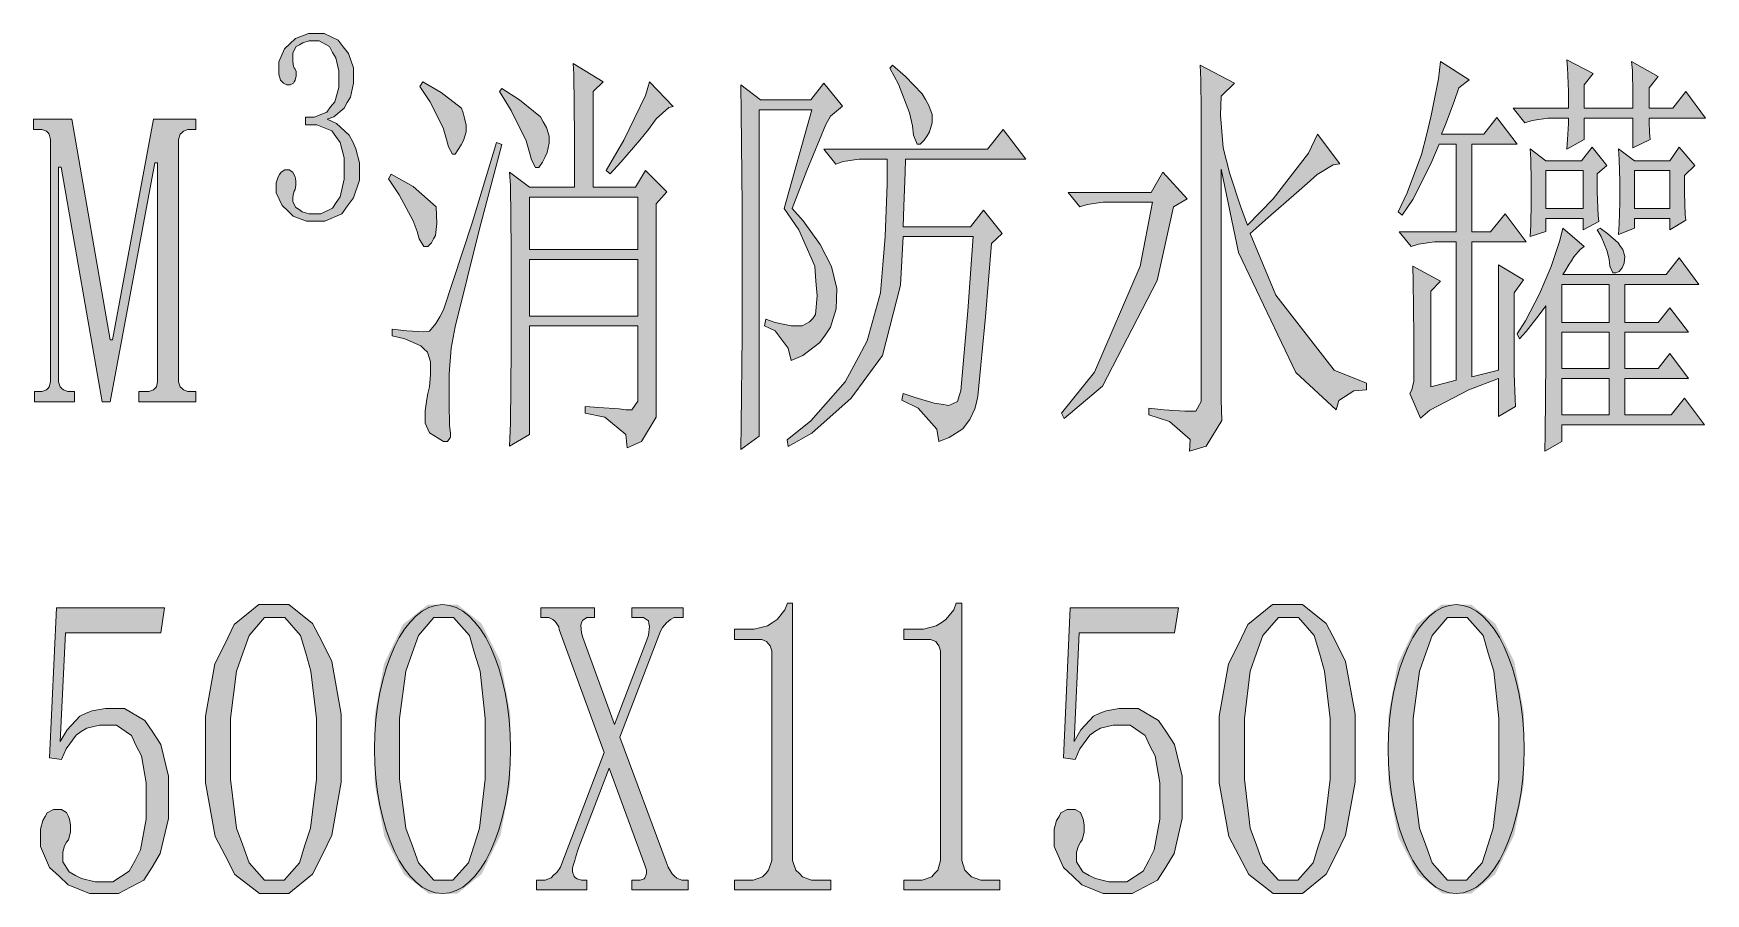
# Model space of a CAD drawing. Header units: millimetres. Extents: x 0 to 829, y 0 to 586.
# Drawn here: x 784.43 to 799.36, y 31.76 to 39.43 of the extents above; entities that cross this region are included whole.
import ezdxf

# ---------------------------------------------------------------- set-up
doc = ezdxf.new("R2010")
doc.units = ezdxf.units.MM

msp = doc.modelspace()

# ---------------------------------------------------------------- hatches: boundary and pattern name
h = msp.add_hatch(color=0)
h.dxf.hatch_style = 2
h.paths.add_polyline_path([(787.343556, 38.216417), (787.343556, 38.124694), (787.290639, 37.965944), (787.237722, 37.895389), (787.184806, 37.824833), (787.033111, 37.757806), (786.937861, 37.757806), (786.870833, 37.757806), (786.750889, 37.803667), (786.7015, 37.853056), (786.652111, 37.898917), (786.599194, 38.011806), (786.599194, 38.071778), (786.599194, 38.1), (786.616833, 38.152917), (786.630944, 38.174083), (786.645056, 38.19525), (786.676806, 38.216417), (786.690917, 38.216417), (786.715611, 38.216417), (786.747361, 38.19525), (786.757944, 38.174083), (786.768528, 38.152917), (786.775583, 38.117639), (786.775583, 38.1), (786.775583, 38.078833), (786.768528, 38.040028), (786.761472, 38.025917), (786.754417, 38.00475), (786.747361, 37.973), (786.747361, 37.958889), (786.747361, 37.930667), (786.775583, 37.881278), (786.803806, 37.863639), (786.832028, 37.842472), (786.895528, 37.824833), (786.930806, 37.824833), (786.997833, 37.824833), (787.103667, 37.874222), (787.135417, 37.923611), (787.170694, 37.976528), (787.205972, 38.13175), (787.205972, 38.237583), (787.205972, 38.32225), (787.170694, 38.459833), (787.131889, 38.51275), (787.096611, 38.565667), (786.962556, 38.618583), (786.86025, 38.618583), (786.86025, 38.685611), (786.937861, 38.685611), (787.05075, 38.731472), (787.086028, 38.777333), (787.124833, 38.823194), (787.160111, 38.950194), (787.160111, 39.031333), (787.160111, 39.098361), (787.131889, 39.214778), (787.103667, 39.264167), (787.075444, 39.317083), (786.983722, 39.366472), (786.92375, 39.366472), (786.895528, 39.366472), (786.839083, 39.348833), (786.807333, 39.331194), (786.779111, 39.317083), (786.747361, 39.260639), (786.747361, 39.221833), (786.747361, 39.183028), (786.754417, 39.137167), (786.761472, 39.126583), (786.768528, 39.116), (786.779111, 39.094833), (786.779111, 39.080722), (786.779111, 39.056028), (786.768528, 39.017222), (786.761472, 39.003111), (786.754417, 38.989), (786.726194, 38.974889), (786.708556, 38.974889), (786.694444, 38.974889), (786.666222, 38.989), (786.652111, 39.003111), (786.638, 39.017222), (786.623889, 39.070139), (786.623889, 39.108944), (786.623889, 39.1795), (786.673278, 39.295917), (786.722667, 39.341778), (786.772056, 39.387639), (786.888472, 39.4335), (786.951972, 39.4335), (787.029583, 39.4335), (787.153056, 39.373528), (787.198917, 39.313556), (787.244778, 39.253583), (787.290639, 39.126583), (787.290639, 39.059556), (787.290639, 38.989), (787.262417, 38.865528), (787.234194, 38.816139), (787.205972, 38.76675), (787.11425, 38.689139), (787.054278, 38.667972), (787.138944, 38.629167), (787.251833, 38.526861), (787.283583, 38.466889), (787.311806, 38.403389), (787.343556, 38.279917)])
h = msp.add_hatch(color=0)
h.paths.add_polyline_path([(789.262667, 38.061194), (789.262667, 38.516278), (789.255611, 39.070139), (789.252083, 39.165389), (789.520194, 39.003111), (789.428472, 38.914917), (789.428472, 38.061194), (789.805944, 38.061194), (789.897667, 38.209361), (790.088167, 38.018861), (789.992917, 37.913028), (789.992917, 36.16325), (789.992917, 36.008028), (789.862389, 35.792833), (789.731861, 35.736389), (789.721278, 35.852806), (789.534306, 36.008028), (789.357917, 36.043306), (789.357917, 36.103278), (789.481389, 36.096222), (789.661306, 36.082111), (789.721278, 36.075056), (789.774194, 36.075056), (789.827111, 36.152667), (789.827111, 36.233806), (789.827111, 36.822944), (788.8605, 36.822944), (788.8605, 35.852806), (788.684111, 35.7505), (788.691167, 35.955111), (788.698222, 36.611278), (788.698222, 37.059306), (788.698222, 37.510861), (788.691167, 38.075306), (788.684111, 38.19525), (788.8605, 38.061194)])
h.paths.add_polyline_path([(788.8605, 37.415611), (788.8605, 36.911139), (789.827111, 36.911139), (789.827111, 37.415611)])
h.paths.add_polyline_path([(788.8605, 37.973), (788.8605, 37.503806), (789.827111, 37.503806), (789.827111, 37.973)])
h = msp.add_hatch(color=0)
h.dxf.hatch_style = 2
h.paths.add_polyline_path([(792.102528, 39.151278), (792.218944, 39.048972), (792.367111, 38.89375), (792.395333, 38.844361), (792.427083, 38.791444), (792.455306, 38.710306), (792.455306, 38.682083), (792.455306, 38.636222), (792.430611, 38.555083), (792.409444, 38.519806), (792.38475, 38.481), (792.349472, 38.445722), (792.338889, 38.445722), (792.32125, 38.445722), (792.2895, 38.526861), (792.278917, 38.608), (792.254222, 38.724417), (792.155444, 38.981944), (792.077833, 39.123056)])
h = msp.add_hatch(color=0)
h.dxf.hatch_style = 2
h.paths.add_polyline_path([(794.847139, 39.151278), (795.154056, 38.989), (795.034111, 38.872583), (795.030583, 38.70325), (795.05175, 38.413972), (795.0835, 38.297556), (795.111722, 38.181139), (795.206972, 37.891861), (795.270472, 37.722528), (795.499778, 37.958889), (795.81375, 38.364583), (795.894889, 38.533917), (796.095972, 38.269333), (796.036, 38.262278), (795.891361, 38.174083), (795.803167, 38.092944), (795.707917, 38.011806), (795.453917, 37.789556), (795.295167, 37.648444), (795.524472, 37.098111), (796.043056, 36.427833), (796.332333, 36.311417), (796.332333, 36.251444), (796.219444, 36.244389), (796.085389, 36.156194), (796.060694, 36.075056), (795.700861, 36.406667), (795.189333, 37.479111), (795.034111, 38.223472), (795.034111, 36.16325), (795.041167, 35.979806), (794.900056, 35.7505), (794.751889, 35.704639), (794.758944, 35.810472), (794.5755, 35.969222), (794.388528, 36.029194), (794.388528, 36.089167), (794.522583, 36.075056), (794.709556, 36.060944), (794.758944, 36.060944), (794.808333, 36.060944), (794.857722, 36.149139), (794.857722, 36.237333), (794.857722, 38.608), (794.857722, 38.745583), (794.854194, 39.02075)])
h = msp.add_hatch(color=0)
h.dxf.hatch_style = 2
h.paths.add_polyline_path([(797.510611, 36.427833), (797.510611, 37.36975), (797.732861, 37.235694), (797.651722, 37.119278), (797.651722, 36.999333), (797.651722, 36.720639), (797.651722, 36.558361), (797.651722, 36.396083), (797.658778, 36.170306), (797.662306, 36.103278), (797.510611, 36.015083), (797.510611, 36.35375), (797.246028, 36.251444), (796.896778, 36.071528), (796.815639, 36.000972), (796.720389, 36.219694), (796.738028, 36.251444), (796.755667, 36.329056), (796.755667, 36.381972), (796.755667, 36.73475), (796.748611, 37.221583), (796.745083, 37.355639), (796.992028, 37.221583), (796.907361, 37.133389), (796.907361, 36.279667), (797.133139, 36.339639), (797.133139, 37.574361), (797.016722, 37.574361), (796.939111, 37.574361), (796.798, 37.553194), (796.730972, 37.532028), (796.625139, 37.662556), (797.133139, 37.662556), (797.133139, 38.445722), (796.981444, 38.445722), (796.907361, 38.269333), (796.745083, 37.951833), (796.649833, 37.810722), (796.614556, 37.842472), (796.695694, 38.011806), (796.822694, 38.354), (796.868556, 38.526861), (796.910889, 38.699722), (796.974389, 39.027806), (796.992028, 39.183028), (797.249556, 39.02075), (797.157833, 38.946667), (797.1155, 38.826722), (797.037889, 38.622111), (797.002611, 38.533917), (797.380083, 38.533917), (797.4965, 38.682083), (797.676417, 38.445722), (797.27425, 38.445722), (797.27425, 37.662556), (797.440056, 37.662556), (797.570583, 37.824833), (797.757556, 37.574361), (797.27425, 37.574361), (797.27425, 36.367861)])
h = msp.add_hatch(color=0)
h.dxf.hatch_style = 2
h.paths.add_polyline_path([(798.710056, 38.76675), (798.710056, 38.89375), (798.706528, 39.101889), (798.699472, 39.183028), (798.935833, 39.048972), (798.854694, 38.946667), (798.854694, 38.76675), (799.066361, 38.76675), (799.182778, 38.914917), (799.359167, 38.678556), (798.854694, 38.678556), (798.854694, 38.643278), (798.858222, 38.548028), (798.865278, 38.488056), (798.710056, 38.413972), (798.710056, 38.678556), (798.276139, 38.678556), (798.276139, 38.488056), (798.120917, 38.399861), (798.127972, 38.488056), (798.135028, 38.629167), (798.135028, 38.678556), (798.029194, 38.678556), (797.951583, 38.678556), (797.810472, 38.657389), (797.746972, 38.636222), (797.641139, 38.76675), (798.135028, 38.76675), (798.135028, 38.914917), (798.127972, 39.130111), (798.120917, 39.197139), (798.357278, 39.077194), (798.276139, 38.974889), (798.276139, 38.76675)])
h = msp.add_hatch(color=0)
h.dxf.hatch_style = 2
h.paths.add_polyline_path([(787.908, 39.003111), (788.073806, 38.907861), (788.253722, 38.76675), (788.267833, 38.724417), (788.281944, 38.678556), (788.296056, 38.615056), (788.296056, 38.590361), (788.296056, 38.555083), (788.271361, 38.477472), (788.250194, 38.438667), (788.2255, 38.396333), (788.197278, 38.357528), (788.172583, 38.357528), (788.137306, 38.421028), (788.119667, 38.488056), (788.091444, 38.590361), (787.9715, 38.826722), (787.883306, 38.960778)])
h = msp.add_hatch(color=0)
h.dxf.hatch_style = 2
h.paths.add_polyline_path([(789.932944, 39.003111), (790.144611, 38.780861), (790.105806, 38.773806), (789.992917, 38.6715), (789.922361, 38.57625), (789.84475, 38.481), (789.675417, 38.283444), (789.580167, 38.181139), (789.544889, 38.209361), (789.703639, 38.481), (789.897667, 38.879639)])
h = msp.add_hatch(color=0)
h.dxf.hatch_style = 2
h.paths.add_polyline_path([(790.747861, 35.71875), (790.751389, 35.941), (790.758444, 36.738278), (790.758444, 37.316833), (790.758444, 37.895389), (790.751389, 38.724417), (790.747861, 38.974889), (790.92425, 38.840833), (791.372278, 38.840833), (791.488694, 38.989), (791.6545, 38.784389), (791.548667, 38.696194), (791.506333, 38.622111), (791.337, 38.209361), (791.206472, 37.870694), (791.30525, 37.761333), (791.456944, 37.549667), (791.506333, 37.450889), (791.555722, 37.352111), (791.605111, 37.158083), (791.601583, 37.066361), (791.598056, 36.974639), (791.548667, 36.812361), (791.499278, 36.741806), (791.453417, 36.674778), (791.301722, 36.558361), (791.195889, 36.516028), (791.171194, 36.625389), (791.054778, 36.780611), (790.959528, 36.822944), (790.970111, 36.882917), (791.054778, 36.854694), (791.195889, 36.822944), (791.252333, 36.822944), (791.294667, 36.822944), (791.361694, 36.858222), (791.389917, 36.889972), (791.414611, 36.92525), (791.428722, 37.091056), (791.418139, 37.221583), (791.407556, 37.355639), (791.266444, 37.680194), (791.135917, 37.870694), (791.382861, 38.752639), (790.910139, 38.752639), (790.910139, 35.838694)])
h = msp.add_hatch(color=0)
h.dxf.hatch_style = 2
h.paths.add_polyline_path([(788.613556, 38.943139), (788.772306, 38.840833), (788.959278, 38.689139), (788.983972, 38.643278), (789.012194, 38.593889), (789.036889, 38.516278), (789.036889, 38.488056), (789.036889, 38.452778), (789.01925, 38.371639), (788.998083, 38.325778), (788.976917, 38.283444), (788.945167, 38.237583), (788.931056, 38.237583), (788.913417, 38.237583), (788.878139, 38.304611), (788.8605, 38.371639), (788.832278, 38.473944), (788.698222, 38.745583), (788.592389, 38.914917)])
h = msp.add_hatch(color=0)
h.dxf.hatch_style = 2
h.paths.add_polyline_path([(785.727833, 36.35375), (785.727833, 36.325528), (785.741944, 36.279667), (785.759583, 36.265556), (785.773694, 36.251444), (785.8125, 36.237333), (785.833667, 36.237333), (785.883056, 36.237333), (785.883056, 36.145611), (785.375056, 36.145611), (785.375056, 36.237333), (785.435028, 36.237333), (785.46325, 36.237333), (785.505583, 36.251444), (785.516167, 36.265556), (785.530278, 36.279667), (785.540861, 36.325528), (785.540861, 36.35375), (785.540861, 38.279917), (785.516167, 38.279917), (785.117528, 36.145611), (785.046972, 36.145611), (784.680083, 38.241111), (784.655389, 38.241111), (784.655389, 36.35375), (784.655389, 36.325528), (784.673028, 36.279667), (784.687139, 36.265556), (784.70125, 36.251444), (784.740056, 36.237333), (784.761222, 36.237333), (784.800028, 36.237333), (784.800028, 36.145611), (784.443722, 36.145611), (784.443722, 36.237333), (784.479, 36.237333), (784.507222, 36.237333), (784.549556, 36.251444), (784.560139, 36.265556), (784.57425, 36.279667), (784.584833, 36.325528), (784.584833, 36.35375), (784.584833, 38.459833), (784.584833, 38.488056), (784.57425, 38.533917), (784.560139, 38.548028), (784.549556, 38.562139), (784.507222, 38.57625), (784.479, 38.57625), (784.433139, 38.57625), (784.433139, 38.667972), (784.775333, 38.667972), (785.117528, 36.699472), (785.138694, 36.699472), (785.505583, 38.667972), (785.883056, 38.667972), (785.883056, 38.57625), (785.833667, 38.57625), (785.8125, 38.57625), (785.773694, 38.562139), (785.759583, 38.548028), (785.741944, 38.533917), (785.727833, 38.488056), (785.727833, 38.459833)])
h = msp.add_hatch(color=0)
h.dxf.hatch_style = 2
h.paths.add_polyline_path([(792.984472, 37.56025), (792.931556, 36.904083), (792.864528, 36.195), (792.850417, 36.138556), (792.836306, 36.082111), (792.790444, 35.986861), (792.762222, 35.948056), (792.730472, 35.905722), (792.607, 35.828111), (792.515278, 35.792833), (792.497639, 35.902194), (792.331833, 36.089167), (792.183667, 36.159722), (792.197778, 36.219694), (792.303611, 36.184417), (792.472944, 36.135028), (792.536444, 36.124444), (792.603472, 36.113861), (792.681083, 36.149139), (792.695194, 36.198528), (792.712833, 36.244389), (792.772806, 36.957), (792.822194, 37.620222), (792.197778, 37.620222), (792.173083, 37.186306), (792.010806, 36.558361), (791.873222, 36.367861), (791.732111, 36.177361), (791.382861, 35.866917), (791.171194, 35.746972), (791.160611, 35.806944), (791.372278, 35.976278), (791.679194, 36.325528), (791.777972, 36.505444), (791.87675, 36.688889), (791.993167, 37.119278), (792.014333, 37.36975), (792.0355, 37.620222), (792.053139, 38.089417), (792.053139, 38.311667), (791.87675, 38.311667), (791.802667, 38.311667), (791.661556, 38.2905), (791.594528, 38.265806), (791.488694, 38.399861), (792.949194, 38.399861), (793.090306, 38.57625), (793.291389, 38.311667), (792.218944, 38.311667), (792.215417, 38.191722), (792.201306, 37.891861), (792.197778, 37.708417), (792.7975, 37.708417), (792.913917, 37.856583), (793.079722, 37.648444)])
h = msp.add_hatch(color=0)
h.dxf.hatch_style = 2
h.paths.add_polyline_path([(788.613556, 38.442194), (788.412472, 37.676667), (788.197278, 36.815889), (788.179639, 36.720639), (788.162, 36.625389), (788.144361, 36.396083), (788.144361, 36.265556), (788.144361, 36.1315), (788.147889, 35.933944), (788.154944, 35.866917), (788.154944, 35.831639), (788.13025, 35.792833), (788.109083, 35.792833), (788.094972, 35.792833), (788.045583, 35.821056), (788.006778, 35.84575), (787.967972, 35.870444), (787.929167, 35.955111), (787.929167, 36.015083), (787.929167, 36.064472), (787.943278, 36.170306), (787.953861, 36.219694), (787.967972, 36.279667), (787.978556, 36.389028), (787.978556, 36.441944), (787.978556, 36.501917), (787.950333, 36.590111), (787.918583, 36.618333), (787.890361, 36.646556), (787.74925, 36.706528), (787.636361, 36.73475), (787.636361, 36.794722), (787.766889, 36.780611), (787.918583, 36.770028), (787.943278, 36.773556), (787.967972, 36.777083), (788.024417, 36.844111), (788.059694, 36.904083), (788.094972, 36.967583), (788.348972, 37.743694), (788.567694, 38.459833)])
h = msp.add_hatch(color=0)
h.paths.add_polyline_path([(797.792833, 37.620222), (797.799889, 37.726056), (797.803417, 37.923611), (797.803417, 38.018861), (797.803417, 38.114111), (797.799889, 38.308139), (797.792833, 38.403389), (797.933944, 38.297556), (798.251444, 38.297556), (798.346694, 38.4175), (798.477222, 38.255222), (798.392556, 38.181139), (798.392556, 38.018861), (798.399611, 37.807194), (798.406667, 37.754278), (798.265556, 37.680194), (798.265556, 37.7825), (797.933944, 37.7825), (797.933944, 37.666083)])
h.paths.add_polyline_path([(797.933944, 38.209361), (797.933944, 37.870694), (798.265556, 37.870694), (798.265556, 38.209361)])
h = msp.add_hatch(color=0)
h.paths.add_polyline_path([(798.583056, 37.637861), (798.586583, 37.733111), (798.593639, 37.923611), (798.593639, 38.018861), (798.593639, 38.114111), (798.586583, 38.308139), (798.583056, 38.403389), (798.724167, 38.297556), (799.041667, 38.297556), (799.122806, 38.4175), (799.263917, 38.255222), (799.172194, 38.167028), (799.172194, 38.011806), (799.175722, 37.81425), (799.182778, 37.768389), (799.041667, 37.680194), (799.041667, 37.7825), (798.724167, 37.7825), (798.724167, 37.694306)])
h.paths.add_polyline_path([(798.724167, 38.209361), (798.724167, 37.870694), (799.041667, 37.870694), (799.041667, 38.209361)])
h = msp.add_hatch(color=0)
h.dxf.hatch_style = 2
h.paths.add_polyline_path([(787.625778, 38.177611), (787.823333, 38.06825), (788.027944, 37.884806), (788.031472, 37.810722), (788.035, 37.736639), (788.020889, 37.630806), (788.00325, 37.599056), (787.985611, 37.563778), (787.953861, 37.532028), (787.943278, 37.532028), (787.918583, 37.532028), (787.87625, 37.599056), (787.858611, 37.666083), (787.823333, 37.761333), (787.696333, 37.994167), (787.601083, 38.135278)])
h = msp.add_hatch(color=0)
h.dxf.hatch_style = 2
h.paths.add_polyline_path([(793.633583, 35.997444), (793.608889, 36.043306), (793.905222, 36.410194), (794.310917, 37.355639), (794.423806, 37.927139), (794.056917, 37.927139), (793.982833, 37.927139), (793.838194, 37.905972), (793.774694, 37.884806), (793.668861, 38.015333), (794.409694, 38.015333), (794.515528, 38.19525), (794.730722, 37.958889), (794.610778, 37.884806), (794.462611, 37.228639), (793.975778, 36.286722)])
h = msp.add_hatch(color=0)
h.paths.add_polyline_path([(797.933944, 37.002861), (797.873972, 36.921722), (797.757556, 36.773556), (797.697583, 36.706528), (797.676417, 36.752389), (797.7505, 36.868806), (797.8775, 37.108694), (797.926889, 37.228639), (797.979806, 37.352111), (798.057417, 37.584944), (798.085639, 37.694306), (798.276139, 37.532028), (798.240861, 37.503806), (798.184417, 37.440306), (798.16325, 37.405028), (798.142083, 37.373278), (798.103278, 37.309778), (798.085639, 37.281556), (799.006389, 37.281556), (799.122806, 37.429722), (799.299194, 37.193361), (798.6395, 37.193361), (798.6395, 36.854694), (798.935833, 36.854694), (799.041667, 36.985222), (799.207472, 36.7665), (798.6395, 36.7665), (798.6395, 36.441944), (798.935833, 36.441944), (799.041667, 36.576), (799.207472, 36.35375), (798.6395, 36.35375), (798.6395, 36.029194), (799.05225, 36.029194), (799.172194, 36.177361), (799.348583, 35.941), (798.075056, 35.941), (798.075056, 35.792833), (797.923361, 35.704639), (797.926889, 35.859861), (797.933944, 36.508972)])
h.paths.add_polyline_path([(798.075056, 37.193361), (798.075056, 36.854694), (798.498389, 36.854694), (798.498389, 37.193361)])
h.paths.add_polyline_path([(798.075056, 36.35375), (798.075056, 36.029194), (798.498389, 36.029194), (798.498389, 36.35375)])
h.paths.add_polyline_path([(798.075056, 36.7665), (798.075056, 36.441944), (798.498389, 36.441944), (798.498389, 36.7665)])
h = msp.add_hatch(color=0)
h.dxf.hatch_style = 2
h.paths.add_polyline_path([(798.41725, 37.694306), (798.487806, 37.644917), (798.579528, 37.563778), (798.600694, 37.532028), (798.621861, 37.503806), (798.6395, 37.443833), (798.635972, 37.415611), (798.632444, 37.383861), (798.614806, 37.341528), (798.600694, 37.323889), (798.586583, 37.309778), (798.558361, 37.295667), (798.547778, 37.295667), (798.530139, 37.295667), (798.505444, 37.355639), (798.498389, 37.415611), (798.48075, 37.489694), (798.427833, 37.620222), (798.392556, 37.680194)])
h = msp.add_hatch(color=0)
h.paths.add_polyline_path([(786.581556, 31.757056), (786.451028, 31.757056), (786.232306, 31.926389), (786.144111, 32.095722), (786.055917, 32.265056), (785.967722, 32.744833), (785.967722, 33.055278), (785.967722, 33.341028), (786.052389, 33.806694), (786.140583, 33.983083), (786.22525, 34.159472), (786.443972, 34.335861), (786.581556, 34.335861), (786.712083, 34.335861), (786.92375, 34.166528), (787.011944, 33.997194), (787.096611, 33.827861), (787.181278, 33.358667), (787.181278, 33.055278), (787.181278, 32.751889), (787.096611, 32.279167), (787.011944, 32.106306), (786.92375, 31.929917), (786.712083, 31.757056)])
h.paths.add_polyline_path([(786.581556, 34.219444), (786.496889, 34.219444), (786.359306, 34.060694), (786.302861, 33.901944), (786.246417, 33.743194), (786.1935, 33.319861), (786.1935, 33.055278), (786.1935, 32.776583), (786.246417, 32.339139), (786.302861, 32.187444), (786.359306, 32.032222), (786.496889, 31.877), (786.581556, 31.877), (786.66975, 31.877), (786.807333, 32.032222), (786.856722, 32.187444), (786.906111, 32.339139), (786.959028, 32.776583), (786.959028, 33.055278), (786.959028, 33.319861), (786.909639, 33.743194), (786.863778, 33.901944), (786.817917, 34.060694), (786.676806, 34.219444)])
h = msp.add_hatch(color=0)
h.paths.add_polyline_path([(788.087917, 31.757056), (787.960917, 31.757056), (787.742194, 31.926389), (787.654, 32.095722), (787.565806, 32.265056), (787.477611, 32.744833), (787.477611, 33.055278), (787.477611, 33.341028), (787.562278, 33.806694), (787.646944, 33.983083), (787.731611, 34.159472), (787.953861, 34.335861), (788.087917, 34.335861), (788.218444, 34.335861), (788.433639, 34.166528), (788.518306, 33.997194), (788.602972, 33.827861), (788.691167, 33.358667), (788.691167, 33.055278), (788.691167, 32.751889), (788.602972, 32.279167), (788.518306, 32.106306), (788.433639, 31.929917), (788.218444, 31.757056)])
h.paths.add_polyline_path([(788.087917, 34.219444), (788.006778, 34.219444), (787.869194, 34.060694), (787.81275, 33.901944), (787.756306, 33.743194), (787.699861, 33.319861), (787.699861, 33.055278), (787.699861, 32.776583), (787.756306, 32.339139), (787.81275, 32.187444), (787.869194, 32.032222), (788.006778, 31.877), (788.087917, 31.877), (788.176111, 31.877), (788.317222, 32.032222), (788.366611, 32.187444), (788.416, 32.339139), (788.465389, 32.776583), (788.465389, 33.055278), (788.465389, 33.319861), (788.419528, 33.743194), (788.370139, 33.901944), (788.324278, 34.060694), (788.183167, 34.219444)])
h = msp.add_hatch(color=0)
h.dxf.hatch_style = 2
h.paths.add_polyline_path([(791.21, 34.349972), (791.21, 32.113361), (791.21, 32.053389), (791.238222, 31.965194), (791.269972, 31.936972), (791.298194, 31.905222), (791.379333, 31.877), (791.43225, 31.877), (791.552194, 31.877), (791.552194, 31.788806), (790.691417, 31.788806), (790.691417, 31.877), (790.79725, 31.877), (790.857222, 31.877), (790.941889, 31.905222), (790.970111, 31.936972), (790.994806, 31.965194), (791.023028, 32.053389), (791.023028, 32.113361), (791.023028, 33.894889), (791.023028, 33.923111), (791.008917, 33.968972), (790.991278, 33.990139), (790.977167, 34.007778), (790.934833, 34.025417), (790.903083, 34.025417), (790.691417, 34.025417), (790.691417, 34.117139), (790.79725, 34.117139), (790.867806, 34.117139), (790.984222, 34.145361), (791.026556, 34.173583), (791.072417, 34.201806), (791.139444, 34.29), (791.164139, 34.349972)])
h = msp.add_hatch(color=0)
h.dxf.hatch_style = 2
h.paths.add_polyline_path([(792.719889, 34.349972), (792.719889, 32.113361), (792.719889, 32.053389), (792.748111, 31.965194), (792.776333, 31.936972), (792.808083, 31.905222), (792.889222, 31.877), (792.942139, 31.877), (793.058556, 31.877), (793.058556, 31.788806), (792.201306, 31.788806), (792.201306, 31.877), (792.307139, 31.877), (792.367111, 31.877), (792.451778, 31.905222), (792.476472, 31.936972), (792.504694, 31.965194), (792.529389, 32.053389), (792.529389, 32.113361), (792.529389, 33.894889), (792.529389, 33.923111), (792.515278, 33.968972), (792.501167, 33.990139), (792.487056, 34.007778), (792.441194, 34.025417), (792.412972, 34.025417), (792.201306, 34.025417), (792.201306, 34.117139), (792.307139, 34.117139), (792.377694, 34.117139), (792.490583, 34.145361), (792.536444, 34.173583), (792.578778, 34.201806), (792.649333, 34.29), (792.6705, 34.349972)])
h = msp.add_hatch(color=0)
h.paths.add_polyline_path([(795.630306, 31.757056), (795.499778, 31.757056), (795.281056, 31.926389), (795.192861, 32.095722), (795.104667, 32.265056), (795.016472, 32.744833), (795.016472, 33.055278), (795.016472, 33.341028), (795.101139, 33.806694), (795.189333, 33.983083), (795.274, 34.159472), (795.492722, 34.335861), (795.630306, 34.335861), (795.760833, 34.335861), (795.9725, 34.166528), (796.060694, 33.997194), (796.145361, 33.827861), (796.230028, 33.358667), (796.230028, 33.055278), (796.230028, 32.751889), (796.145361, 32.279167), (796.060694, 32.106306), (795.9725, 31.929917), (795.760833, 31.757056)])
h.paths.add_polyline_path([(795.630306, 34.219444), (795.545639, 34.219444), (795.408056, 34.060694), (795.351611, 33.901944), (795.295167, 33.743194), (795.24225, 33.319861), (795.24225, 33.055278), (795.24225, 32.776583), (795.295167, 32.339139), (795.351611, 32.187444), (795.408056, 32.032222), (795.545639, 31.877), (795.630306, 31.877), (795.7185, 31.877), (795.856083, 32.032222), (795.905472, 32.187444), (795.954861, 32.339139), (796.007778, 32.776583), (796.007778, 33.055278), (796.007778, 33.319861), (795.958389, 33.743194), (795.912528, 33.901944), (795.866667, 34.060694), (795.725556, 34.219444)])
h = msp.add_hatch(color=0)
h.paths.add_polyline_path([(797.136667, 31.757056), (797.009667, 31.757056), (796.790944, 31.926389), (796.70275, 32.095722), (796.614556, 32.265056), (796.526361, 32.744833), (796.526361, 33.055278), (796.526361, 33.341028), (796.611028, 33.806694), (796.695694, 33.983083), (796.780361, 34.159472), (797.002611, 34.335861), (797.136667, 34.335861), (797.267194, 34.335861), (797.482389, 34.166528), (797.567056, 33.997194), (797.651722, 33.827861), (797.739917, 33.358667), (797.739917, 33.055278), (797.739917, 32.751889), (797.651722, 32.279167), (797.567056, 32.106306), (797.482389, 31.929917), (797.267194, 31.757056)])
h.paths.add_polyline_path([(797.136667, 34.219444), (797.055528, 34.219444), (796.917944, 34.060694), (796.8615, 33.901944), (796.805056, 33.743194), (796.748611, 33.319861), (796.748611, 33.055278), (796.748611, 32.776583), (796.805056, 32.339139), (796.8615, 32.187444), (796.917944, 32.032222), (797.055528, 31.877), (797.136667, 31.877), (797.224861, 31.877), (797.365972, 32.032222), (797.415361, 32.187444), (797.46475, 32.339139), (797.514139, 32.776583), (797.514139, 33.055278), (797.514139, 33.319861), (797.468278, 33.743194), (797.418889, 33.901944), (797.373028, 34.060694), (797.231917, 34.219444)])
h = msp.add_hatch(color=0)
h.dxf.hatch_style = 2
h.paths.add_polyline_path([(785.131639, 33.408056), (785.244528, 33.408056), (785.427972, 33.302222), (785.498528, 33.196389), (785.569083, 33.087028), (785.639639, 32.804806), (785.639639, 32.628417), (785.639639, 32.427333), (785.565556, 32.113361), (785.491472, 31.993417), (785.417389, 31.877), (785.191611, 31.757056), (785.039917, 31.757056), (784.934083, 31.757056), (784.743583, 31.834667), (784.662444, 31.912278), (784.577778, 31.989889), (784.496639, 32.176861), (784.496639, 32.28975), (784.496639, 32.332083), (784.517806, 32.409694), (784.538972, 32.444972), (784.556611, 32.476722), (784.613056, 32.508472), (784.648333, 32.508472), (784.683611, 32.508472), (784.729472, 32.48025), (784.743583, 32.452028), (784.754167, 32.420278), (784.76475, 32.370889), (784.76475, 32.346194), (784.76475, 32.303861), (784.747111, 32.236833), (784.729472, 32.215667), (784.711833, 32.183917), (784.694194, 32.127472), (784.694194, 32.095722), (784.694194, 32.039278), (784.750639, 31.951083), (784.807083, 31.919333), (784.863528, 31.891111), (784.983472, 31.862889), (785.0505, 31.862889), (785.142222, 31.862889), (785.286861, 31.958139), (785.339778, 32.053389), (785.389167, 32.148639), (785.438556, 32.420278), (785.438556, 32.596667), (785.438556, 32.744833), (785.396222, 32.984722), (785.350361, 33.076444), (785.308028, 33.168167), (785.173972, 33.259889), (785.085778, 33.259889), (785.022278, 33.259889), (784.909389, 33.231667), (784.86, 33.203444), (784.814139, 33.171694), (784.725944, 33.048222), (784.683611, 32.952972), (784.577778, 32.967083), (784.63775, 34.307639), (785.604361, 34.307639), (785.569083, 34.085389), (784.718889, 34.085389), (784.673028, 33.11525), (784.733, 33.217556), (784.845889, 33.341028), (784.902333, 33.365722), (784.958778, 33.386889), (785.075194, 33.408056)])
h = msp.add_hatch(color=0)
h.dxf.hatch_style = 2
h.paths.add_polyline_path([(789.668361, 33.154056), (790.081111, 32.039278), (790.09875, 31.993417), (790.134028, 31.933444), (790.155194, 31.912278), (790.176361, 31.894639), (790.222222, 31.877), (790.243389, 31.877), (790.278667, 31.877), (790.278667, 31.788806), (789.774194, 31.788806), (789.774194, 31.877), (789.820056, 31.877), (789.848278, 31.877), (789.883556, 31.887583), (789.890611, 31.898167), (789.897667, 31.90875), (789.904722, 31.936972), (789.904722, 31.951083), (789.904722, 31.965194), (789.897667, 31.993417), (789.890611, 32.011056), (789.573111, 32.875361), (789.301472, 32.169806), (789.290889, 32.134528), (789.27325, 32.074556), (789.266194, 32.053389), (789.255611, 32.025167), (789.245028, 31.986361), (789.245028, 31.951083), (789.259139, 31.90875), (789.27325, 31.898167), (789.287361, 31.887583), (789.326167, 31.877), (789.350861, 31.877), (789.372028, 31.877), (789.372028, 31.788806), (788.924, 31.788806), (788.924, 31.877), (788.973389, 31.877), (789.001611, 31.877), (789.054528, 31.898167), (789.079222, 31.922861), (789.103917, 31.944028), (789.139194, 31.993417), (789.149778, 32.025167), (789.52725, 33.016472), (789.125083, 34.113611), (789.121556, 34.138306), (789.100389, 34.173583), (789.086278, 34.187694), (789.068639, 34.201806), (789.033361, 34.219444), (789.008667, 34.219444), (788.962806, 34.219444), (788.962806, 34.307639), (789.442583, 34.307639), (789.442583, 34.219444), (789.407306, 34.219444), (789.372028, 34.219444), (789.333222, 34.19475), (789.326167, 34.173583), (789.319111, 34.152417), (789.326167, 34.085389), (789.33675, 34.043056), (789.618972, 33.266944), (789.904722, 34.011306), (789.922361, 34.064222), (789.932944, 34.141833), (789.925889, 34.166528), (789.922361, 34.191222), (789.880028, 34.219444), (789.84475, 34.219444), (789.774194, 34.219444), (789.774194, 34.307639), (790.232806, 34.307639), (790.232806, 34.219444), (790.16225, 34.219444), (790.151667, 34.219444), (790.119917, 34.201806), (790.102278, 34.187694), (790.084639, 34.173583), (790.049361, 34.13125), (790.031722, 34.0995)])
h = msp.add_hatch(color=0)
h.dxf.hatch_style = 2
h.paths.add_polyline_path([(794.180389, 33.408056), (794.293278, 33.408056), (794.476722, 33.302222), (794.547278, 33.196389), (794.617833, 33.087028), (794.688389, 32.804806), (794.688389, 32.628417), (794.688389, 32.427333), (794.614306, 32.113361), (794.540222, 31.993417), (794.466139, 31.877), (794.240361, 31.757056), (794.088667, 31.757056), (793.982833, 31.757056), (793.792333, 31.834667), (793.711194, 31.912278), (793.626528, 31.989889), (793.545389, 32.176861), (793.545389, 32.28975), (793.545389, 32.332083), (793.566556, 32.409694), (793.587722, 32.444972), (793.605361, 32.476722), (793.661806, 32.508472), (793.697083, 32.508472), (793.732361, 32.508472), (793.778222, 32.48025), (793.792333, 32.452028), (793.802917, 32.420278), (793.8135, 32.370889), (793.8135, 32.346194), (793.8135, 32.303861), (793.795861, 32.236833), (793.778222, 32.215667), (793.760583, 32.183917), (793.742944, 32.127472), (793.742944, 32.095722), (793.742944, 32.039278), (793.799389, 31.951083), (793.855833, 31.919333), (793.912278, 31.891111), (794.032222, 31.862889), (794.09925, 31.862889), (794.1945, 31.862889), (794.339139, 31.958139), (794.388528, 32.053389), (794.437917, 32.148639), (794.487306, 32.420278), (794.487306, 32.596667), (794.487306, 32.744833), (794.444972, 32.984722), (794.399111, 33.076444), (794.356778, 33.168167), (794.222722, 33.259889), (794.134528, 33.259889), (794.071028, 33.259889), (793.958139, 33.231667), (793.90875, 33.203444), (793.862889, 33.171694), (793.774694, 33.048222), (793.732361, 32.952972), (793.626528, 32.967083), (793.6865, 34.307639), (794.653111, 34.307639), (794.617833, 34.085389), (793.767639, 34.085389), (793.721778, 33.11525), (793.78175, 33.217556), (793.894639, 33.341028), (793.951083, 33.365722), (794.007528, 33.386889), (794.123944, 33.408056)])

# ---------------------------------------------------------------- linework, layer by layer
at = {"color": 0, "lineweight": 0}
for points in [[(787.343556, 38.216417), (787.343556, 38.124694), (787.290639, 37.965944), (787.237722, 37.895389), (787.184806, 37.824833), (787.033111, 37.757806), (786.937861, 37.757806), (786.870833, 37.757806), (786.750889, 37.803667), (786.7015, 37.853056), (786.652111, 37.898917), (786.599194, 38.011806), (786.599194, 38.071778), (786.599194, 38.1), (786.616833, 38.152917), (786.630944, 38.174083), (786.645056, 38.19525), (786.676806, 38.216417), (786.690917, 38.216417), (786.715611, 38.216417), (786.747361, 38.19525), (786.757944, 38.174083), (786.768528, 38.152917), (786.775583, 38.117639), (786.775583, 38.1), (786.775583, 38.078833), (786.768528, 38.040028), (786.761472, 38.025917), (786.754417, 38.00475), (786.747361, 37.973), (786.747361, 37.958889), (786.747361, 37.930667), (786.775583, 37.881278), (786.803806, 37.863639), (786.832028, 37.842472), (786.895528, 37.824833), (786.930806, 37.824833), (786.997833, 37.824833), (787.103667, 37.874222), (787.135417, 37.923611), (787.170694, 37.976528), (787.205972, 38.13175), (787.205972, 38.237583), (787.205972, 38.32225), (787.170694, 38.459833), (787.131889, 38.51275), (787.096611, 38.565667), (786.962556, 38.618583), (786.86025, 38.618583), (786.86025, 38.685611), (786.937861, 38.685611), (787.05075, 38.731472), (787.086028, 38.777333), (787.124833, 38.823194), (787.160111, 38.950194), (787.160111, 39.031333), (787.160111, 39.098361), (787.131889, 39.214778), (787.103667, 39.264167), (787.075444, 39.317083), (786.983722, 39.366472), (786.92375, 39.366472), (786.895528, 39.366472), (786.839083, 39.348833), (786.807333, 39.331194), (786.779111, 39.317083), (786.747361, 39.260639), (786.747361, 39.221833), (786.747361, 39.183028), (786.754417, 39.137167), (786.761472, 39.126583), (786.768528, 39.116), (786.779111, 39.094833), (786.779111, 39.080722), (786.779111, 39.056028), (786.768528, 39.017222), (786.761472, 39.003111), (786.754417, 38.989), (786.726194, 38.974889), (786.708556, 38.974889), (786.694444, 38.974889), (786.666222, 38.989), (786.652111, 39.003111), (786.638, 39.017222), (786.623889, 39.070139), (786.623889, 39.108944), (786.623889, 39.1795), (786.673278, 39.295917), (786.722667, 39.341778), (786.772056, 39.387639), (786.888472, 39.4335), (786.951972, 39.4335), (787.029583, 39.4335), (787.153056, 39.373528), (787.198917, 39.313556), (787.244778, 39.253583), (787.290639, 39.126583), (787.290639, 39.059556), (787.290639, 38.989), (787.262417, 38.865528), (787.234194, 38.816139), (787.205972, 38.76675), (787.11425, 38.689139), (787.054278, 38.667972), (787.138944, 38.629167), (787.251833, 38.526861), (787.283583, 38.466889), (787.311806, 38.403389), (787.343556, 38.279917)], [(789.262667, 38.061194), (789.262667, 38.516278), (789.255611, 39.070139), (789.252083, 39.165389), (789.520194, 39.003111), (789.428472, 38.914917), (789.428472, 38.061194), (789.805944, 38.061194), (789.897667, 38.209361), (790.088167, 38.018861), (789.992917, 37.913028), (789.992917, 36.16325), (789.992917, 36.008028), (789.862389, 35.792833), (789.731861, 35.736389), (789.721278, 35.852806), (789.534306, 36.008028), (789.357917, 36.043306), (789.357917, 36.103278), (789.481389, 36.096222), (789.661306, 36.082111), (789.721278, 36.075056), (789.774194, 36.075056), (789.827111, 36.152667), (789.827111, 36.233806), (789.827111, 36.822944), (788.8605, 36.822944), (788.8605, 35.852806), (788.684111, 35.7505), (788.691167, 35.955111), (788.698222, 36.611278), (788.698222, 37.059306), (788.698222, 37.510861), (788.691167, 38.075306), (788.684111, 38.19525), (788.8605, 38.061194)], [(792.102528, 39.151278), (792.218944, 39.048972), (792.367111, 38.89375), (792.395333, 38.844361), (792.427083, 38.791444), (792.455306, 38.710306), (792.455306, 38.682083), (792.455306, 38.636222), (792.430611, 38.555083), (792.409444, 38.519806), (792.38475, 38.481), (792.349472, 38.445722), (792.338889, 38.445722), (792.32125, 38.445722), (792.2895, 38.526861), (792.278917, 38.608), (792.254222, 38.724417), (792.155444, 38.981944), (792.077833, 39.123056)], [(794.847139, 39.151278), (795.154056, 38.989), (795.034111, 38.872583), (795.030583, 38.70325), (795.05175, 38.413972), (795.0835, 38.297556), (795.111722, 38.181139), (795.206972, 37.891861), (795.270472, 37.722528), (795.499778, 37.958889), (795.81375, 38.364583), (795.894889, 38.533917), (796.095972, 38.269333), (796.036, 38.262278), (795.891361, 38.174083), (795.803167, 38.092944), (795.707917, 38.011806), (795.453917, 37.789556), (795.295167, 37.648444), (795.524472, 37.098111), (796.043056, 36.427833), (796.332333, 36.311417), (796.332333, 36.251444), (796.219444, 36.244389), (796.085389, 36.156194), (796.060694, 36.075056), (795.700861, 36.406667), (795.189333, 37.479111), (795.034111, 38.223472), (795.034111, 36.16325), (795.041167, 35.979806), (794.900056, 35.7505), (794.751889, 35.704639), (794.758944, 35.810472), (794.5755, 35.969222), (794.388528, 36.029194), (794.388528, 36.089167), (794.522583, 36.075056), (794.709556, 36.060944), (794.758944, 36.060944), (794.808333, 36.060944), (794.857722, 36.149139), (794.857722, 36.237333), (794.857722, 38.608), (794.857722, 38.745583), (794.854194, 39.02075)], [(797.510611, 36.427833), (797.510611, 37.36975), (797.732861, 37.235694), (797.651722, 37.119278), (797.651722, 36.999333), (797.651722, 36.720639), (797.651722, 36.558361), (797.651722, 36.396083), (797.658778, 36.170306), (797.662306, 36.103278), (797.510611, 36.015083), (797.510611, 36.35375), (797.246028, 36.251444), (796.896778, 36.071528), (796.815639, 36.000972), (796.720389, 36.219694), (796.738028, 36.251444), (796.755667, 36.329056), (796.755667, 36.381972), (796.755667, 36.73475), (796.748611, 37.221583), (796.745083, 37.355639), (796.992028, 37.221583), (796.907361, 37.133389), (796.907361, 36.279667), (797.133139, 36.339639), (797.133139, 37.574361), (797.016722, 37.574361), (796.939111, 37.574361), (796.798, 37.553194), (796.730972, 37.532028), (796.625139, 37.662556), (797.133139, 37.662556), (797.133139, 38.445722), (796.981444, 38.445722), (796.907361, 38.269333), (796.745083, 37.951833), (796.649833, 37.810722), (796.614556, 37.842472), (796.695694, 38.011806), (796.822694, 38.354), (796.868556, 38.526861), (796.910889, 38.699722), (796.974389, 39.027806), (796.992028, 39.183028), (797.249556, 39.02075), (797.157833, 38.946667), (797.1155, 38.826722), (797.037889, 38.622111), (797.002611, 38.533917), (797.380083, 38.533917), (797.4965, 38.682083), (797.676417, 38.445722), (797.27425, 38.445722), (797.27425, 37.662556), (797.440056, 37.662556), (797.570583, 37.824833), (797.757556, 37.574361), (797.27425, 37.574361), (797.27425, 36.367861)], [(798.710056, 38.76675), (798.710056, 38.89375), (798.706528, 39.101889), (798.699472, 39.183028), (798.935833, 39.048972), (798.854694, 38.946667), (798.854694, 38.76675), (799.066361, 38.76675), (799.182778, 38.914917), (799.359167, 38.678556), (798.854694, 38.678556), (798.854694, 38.643278), (798.858222, 38.548028), (798.865278, 38.488056), (798.710056, 38.413972), (798.710056, 38.678556), (798.276139, 38.678556), (798.276139, 38.488056), (798.120917, 38.399861), (798.127972, 38.488056), (798.135028, 38.629167), (798.135028, 38.678556), (798.029194, 38.678556), (797.951583, 38.678556), (797.810472, 38.657389), (797.746972, 38.636222), (797.641139, 38.76675), (798.135028, 38.76675), (798.135028, 38.914917), (798.127972, 39.130111), (798.120917, 39.197139), (798.357278, 39.077194), (798.276139, 38.974889), (798.276139, 38.76675)], [(787.908, 39.003111), (788.073806, 38.907861), (788.253722, 38.76675), (788.267833, 38.724417), (788.281944, 38.678556), (788.296056, 38.615056), (788.296056, 38.590361), (788.296056, 38.555083), (788.271361, 38.477472), (788.250194, 38.438667), (788.2255, 38.396333), (788.197278, 38.357528), (788.172583, 38.357528), (788.137306, 38.421028), (788.119667, 38.488056), (788.091444, 38.590361), (787.9715, 38.826722), (787.883306, 38.960778)], [(789.932944, 39.003111), (790.144611, 38.780861), (790.105806, 38.773806), (789.992917, 38.6715), (789.922361, 38.57625), (789.84475, 38.481), (789.675417, 38.283444), (789.580167, 38.181139), (789.544889, 38.209361), (789.703639, 38.481), (789.897667, 38.879639)], [(790.747861, 35.71875), (790.751389, 35.941), (790.758444, 36.738278), (790.758444, 37.316833), (790.758444, 37.895389), (790.751389, 38.724417), (790.747861, 38.974889), (790.92425, 38.840833), (791.372278, 38.840833), (791.488694, 38.989), (791.6545, 38.784389), (791.548667, 38.696194), (791.506333, 38.622111), (791.337, 38.209361), (791.206472, 37.870694), (791.30525, 37.761333), (791.456944, 37.549667), (791.506333, 37.450889), (791.555722, 37.352111), (791.605111, 37.158083), (791.601583, 37.066361), (791.598056, 36.974639), (791.548667, 36.812361), (791.499278, 36.741806), (791.453417, 36.674778), (791.301722, 36.558361), (791.195889, 36.516028), (791.171194, 36.625389), (791.054778, 36.780611), (790.959528, 36.822944), (790.970111, 36.882917), (791.054778, 36.854694), (791.195889, 36.822944), (791.252333, 36.822944), (791.294667, 36.822944), (791.361694, 36.858222), (791.389917, 36.889972), (791.414611, 36.92525), (791.428722, 37.091056), (791.418139, 37.221583), (791.407556, 37.355639), (791.266444, 37.680194), (791.135917, 37.870694), (791.382861, 38.752639), (790.910139, 38.752639), (790.910139, 35.838694)], [(788.613556, 38.943139), (788.772306, 38.840833), (788.959278, 38.689139), (788.983972, 38.643278), (789.012194, 38.593889), (789.036889, 38.516278), (789.036889, 38.488056), (789.036889, 38.452778), (789.01925, 38.371639), (788.998083, 38.325778), (788.976917, 38.283444), (788.945167, 38.237583), (788.931056, 38.237583), (788.913417, 38.237583), (788.878139, 38.304611), (788.8605, 38.371639), (788.832278, 38.473944), (788.698222, 38.745583), (788.592389, 38.914917)], [(785.727833, 36.35375), (785.727833, 36.325528), (785.741944, 36.279667), (785.759583, 36.265556), (785.773694, 36.251444), (785.8125, 36.237333), (785.833667, 36.237333), (785.883056, 36.237333), (785.883056, 36.145611), (785.375056, 36.145611), (785.375056, 36.237333), (785.435028, 36.237333), (785.46325, 36.237333), (785.505583, 36.251444), (785.516167, 36.265556), (785.530278, 36.279667), (785.540861, 36.325528), (785.540861, 36.35375), (785.540861, 38.279917), (785.516167, 38.279917), (785.117528, 36.145611), (785.046972, 36.145611), (784.680083, 38.241111), (784.655389, 38.241111), (784.655389, 36.35375), (784.655389, 36.325528), (784.673028, 36.279667), (784.687139, 36.265556), (784.70125, 36.251444), (784.740056, 36.237333), (784.761222, 36.237333), (784.800028, 36.237333), (784.800028, 36.145611), (784.443722, 36.145611), (784.443722, 36.237333), (784.479, 36.237333), (784.507222, 36.237333), (784.549556, 36.251444), (784.560139, 36.265556), (784.57425, 36.279667), (784.584833, 36.325528), (784.584833, 36.35375), (784.584833, 38.459833), (784.584833, 38.488056), (784.57425, 38.533917), (784.560139, 38.548028), (784.549556, 38.562139), (784.507222, 38.57625), (784.479, 38.57625), (784.433139, 38.57625), (784.433139, 38.667972), (784.775333, 38.667972), (785.117528, 36.699472), (785.138694, 36.699472), (785.505583, 38.667972), (785.883056, 38.667972), (785.883056, 38.57625), (785.833667, 38.57625), (785.8125, 38.57625), (785.773694, 38.562139), (785.759583, 38.548028), (785.741944, 38.533917), (785.727833, 38.488056), (785.727833, 38.459833)], [(792.984472, 37.56025), (792.931556, 36.904083), (792.864528, 36.195), (792.850417, 36.138556), (792.836306, 36.082111), (792.790444, 35.986861), (792.762222, 35.948056), (792.730472, 35.905722), (792.607, 35.828111), (792.515278, 35.792833), (792.497639, 35.902194), (792.331833, 36.089167), (792.183667, 36.159722), (792.197778, 36.219694), (792.303611, 36.184417), (792.472944, 36.135028), (792.536444, 36.124444), (792.603472, 36.113861), (792.681083, 36.149139), (792.695194, 36.198528), (792.712833, 36.244389), (792.772806, 36.957), (792.822194, 37.620222), (792.197778, 37.620222), (792.173083, 37.186306), (792.010806, 36.558361), (791.873222, 36.367861), (791.732111, 36.177361), (791.382861, 35.866917), (791.171194, 35.746972), (791.160611, 35.806944), (791.372278, 35.976278), (791.679194, 36.325528), (791.777972, 36.505444), (791.87675, 36.688889), (791.993167, 37.119278), (792.014333, 37.36975), (792.0355, 37.620222), (792.053139, 38.089417), (792.053139, 38.311667), (791.87675, 38.311667), (791.802667, 38.311667), (791.661556, 38.2905), (791.594528, 38.265806), (791.488694, 38.399861), (792.949194, 38.399861), (793.090306, 38.57625), (793.291389, 38.311667), (792.218944, 38.311667), (792.215417, 38.191722), (792.201306, 37.891861), (792.197778, 37.708417), (792.7975, 37.708417), (792.913917, 37.856583), (793.079722, 37.648444)], [(788.613556, 38.442194), (788.412472, 37.676667), (788.197278, 36.815889), (788.179639, 36.720639), (788.162, 36.625389), (788.144361, 36.396083), (788.144361, 36.265556), (788.144361, 36.1315), (788.147889, 35.933944), (788.154944, 35.866917), (788.154944, 35.831639), (788.13025, 35.792833), (788.109083, 35.792833), (788.094972, 35.792833), (788.045583, 35.821056), (788.006778, 35.84575), (787.967972, 35.870444), (787.929167, 35.955111), (787.929167, 36.015083), (787.929167, 36.064472), (787.943278, 36.170306), (787.953861, 36.219694), (787.967972, 36.279667), (787.978556, 36.389028), (787.978556, 36.441944), (787.978556, 36.501917), (787.950333, 36.590111), (787.918583, 36.618333), (787.890361, 36.646556), (787.74925, 36.706528), (787.636361, 36.73475), (787.636361, 36.794722), (787.766889, 36.780611), (787.918583, 36.770028), (787.943278, 36.773556), (787.967972, 36.777083), (788.024417, 36.844111), (788.059694, 36.904083), (788.094972, 36.967583), (788.348972, 37.743694), (788.567694, 38.459833)], [(797.792833, 37.620222), (797.799889, 37.726056), (797.803417, 37.923611), (797.803417, 38.018861), (797.803417, 38.114111), (797.799889, 38.308139), (797.792833, 38.403389), (797.933944, 38.297556), (798.251444, 38.297556), (798.346694, 38.4175), (798.477222, 38.255222), (798.392556, 38.181139), (798.392556, 38.018861), (798.399611, 37.807194), (798.406667, 37.754278), (798.265556, 37.680194), (798.265556, 37.7825), (797.933944, 37.7825), (797.933944, 37.666083)], [(798.583056, 37.637861), (798.586583, 37.733111), (798.593639, 37.923611), (798.593639, 38.018861), (798.593639, 38.114111), (798.586583, 38.308139), (798.583056, 38.403389), (798.724167, 38.297556), (799.041667, 38.297556), (799.122806, 38.4175), (799.263917, 38.255222), (799.172194, 38.167028), (799.172194, 38.011806), (799.175722, 37.81425), (799.182778, 37.768389), (799.041667, 37.680194), (799.041667, 37.7825), (798.724167, 37.7825), (798.724167, 37.694306)], [(787.625778, 38.177611), (787.823333, 38.06825), (788.027944, 37.884806), (788.031472, 37.810722), (788.035, 37.736639), (788.020889, 37.630806), (788.00325, 37.599056), (787.985611, 37.563778), (787.953861, 37.532028), (787.943278, 37.532028), (787.918583, 37.532028), (787.87625, 37.599056), (787.858611, 37.666083), (787.823333, 37.761333), (787.696333, 37.994167), (787.601083, 38.135278)], [(793.633583, 35.997444), (793.608889, 36.043306), (793.905222, 36.410194), (794.310917, 37.355639), (794.423806, 37.927139), (794.056917, 37.927139), (793.982833, 37.927139), (793.838194, 37.905972), (793.774694, 37.884806), (793.668861, 38.015333), (794.409694, 38.015333), (794.515528, 38.19525), (794.730722, 37.958889), (794.610778, 37.884806), (794.462611, 37.228639), (793.975778, 36.286722)], [(797.933944, 38.209361), (797.933944, 37.870694), (798.265556, 37.870694), (798.265556, 38.209361)], [(798.724167, 38.209361), (798.724167, 37.870694), (799.041667, 37.870694), (799.041667, 38.209361)], [(788.8605, 37.973), (788.8605, 37.503806), (789.827111, 37.503806), (789.827111, 37.973)], [(797.933944, 37.002861), (797.873972, 36.921722), (797.757556, 36.773556), (797.697583, 36.706528), (797.676417, 36.752389), (797.7505, 36.868806), (797.8775, 37.108694), (797.926889, 37.228639), (797.979806, 37.352111), (798.057417, 37.584944), (798.085639, 37.694306), (798.276139, 37.532028), (798.240861, 37.503806), (798.184417, 37.440306), (798.16325, 37.405028), (798.142083, 37.373278), (798.103278, 37.309778), (798.085639, 37.281556), (799.006389, 37.281556), (799.122806, 37.429722), (799.299194, 37.193361), (798.6395, 37.193361), (798.6395, 36.854694), (798.935833, 36.854694), (799.041667, 36.985222), (799.207472, 36.7665), (798.6395, 36.7665), (798.6395, 36.441944), (798.935833, 36.441944), (799.041667, 36.576), (799.207472, 36.35375), (798.6395, 36.35375), (798.6395, 36.029194), (799.05225, 36.029194), (799.172194, 36.177361), (799.348583, 35.941), (798.075056, 35.941), (798.075056, 35.792833), (797.923361, 35.704639), (797.926889, 35.859861), (797.933944, 36.508972)], [(798.41725, 37.694306), (798.487806, 37.644917), (798.579528, 37.563778), (798.600694, 37.532028), (798.621861, 37.503806), (798.6395, 37.443833), (798.635972, 37.415611), (798.632444, 37.383861), (798.614806, 37.341528), (798.600694, 37.323889), (798.586583, 37.309778), (798.558361, 37.295667), (798.547778, 37.295667), (798.530139, 37.295667), (798.505444, 37.355639), (798.498389, 37.415611), (798.48075, 37.489694), (798.427833, 37.620222), (798.392556, 37.680194)], [(788.8605, 37.415611), (788.8605, 36.911139), (789.827111, 36.911139), (789.827111, 37.415611)], [(798.075056, 37.193361), (798.075056, 36.854694), (798.498389, 36.854694), (798.498389, 37.193361)], [(798.075056, 36.7665), (798.075056, 36.441944), (798.498389, 36.441944), (798.498389, 36.7665)], [(798.075056, 36.35375), (798.075056, 36.029194), (798.498389, 36.029194), (798.498389, 36.35375)], [(786.581556, 31.757056), (786.451028, 31.757056), (786.232306, 31.926389), (786.144111, 32.095722), (786.055917, 32.265056), (785.967722, 32.744833), (785.967722, 33.055278), (785.967722, 33.341028), (786.052389, 33.806694), (786.140583, 33.983083), (786.22525, 34.159472), (786.443972, 34.335861), (786.581556, 34.335861), (786.712083, 34.335861), (786.92375, 34.166528), (787.011944, 33.997194), (787.096611, 33.827861), (787.181278, 33.358667), (787.181278, 33.055278), (787.181278, 32.751889), (787.096611, 32.279167), (787.011944, 32.106306), (786.92375, 31.929917), (786.712083, 31.757056)], [(791.21, 34.349972), (791.21, 32.113361), (791.21, 32.053389), (791.238222, 31.965194), (791.269972, 31.936972), (791.298194, 31.905222), (791.379333, 31.877), (791.43225, 31.877), (791.552194, 31.877), (791.552194, 31.788806), (790.691417, 31.788806), (790.691417, 31.877), (790.79725, 31.877), (790.857222, 31.877), (790.941889, 31.905222), (790.970111, 31.936972), (790.994806, 31.965194), (791.023028, 32.053389), (791.023028, 32.113361), (791.023028, 33.894889), (791.023028, 33.923111), (791.008917, 33.968972), (790.991278, 33.990139), (790.977167, 34.007778), (790.934833, 34.025417), (790.903083, 34.025417), (790.691417, 34.025417), (790.691417, 34.117139), (790.79725, 34.117139), (790.867806, 34.117139), (790.984222, 34.145361), (791.026556, 34.173583), (791.072417, 34.201806), (791.139444, 34.29), (791.164139, 34.349972)], [(792.719889, 34.349972), (792.719889, 32.113361), (792.719889, 32.053389), (792.748111, 31.965194), (792.776333, 31.936972), (792.808083, 31.905222), (792.889222, 31.877), (792.942139, 31.877), (793.058556, 31.877), (793.058556, 31.788806), (792.201306, 31.788806), (792.201306, 31.877), (792.307139, 31.877), (792.367111, 31.877), (792.451778, 31.905222), (792.476472, 31.936972), (792.504694, 31.965194), (792.529389, 32.053389), (792.529389, 32.113361), (792.529389, 33.894889), (792.529389, 33.923111), (792.515278, 33.968972), (792.501167, 33.990139), (792.487056, 34.007778), (792.441194, 34.025417), (792.412972, 34.025417), (792.201306, 34.025417), (792.201306, 34.117139), (792.307139, 34.117139), (792.377694, 34.117139), (792.490583, 34.145361), (792.536444, 34.173583), (792.578778, 34.201806), (792.649333, 34.29), (792.6705, 34.349972)], [(795.630306, 31.757056), (795.499778, 31.757056), (795.281056, 31.926389), (795.192861, 32.095722), (795.104667, 32.265056), (795.016472, 32.744833), (795.016472, 33.055278), (795.016472, 33.341028), (795.101139, 33.806694), (795.189333, 33.983083), (795.274, 34.159472), (795.492722, 34.335861), (795.630306, 34.335861), (795.760833, 34.335861), (795.9725, 34.166528), (796.060694, 33.997194), (796.145361, 33.827861), (796.230028, 33.358667), (796.230028, 33.055278), (796.230028, 32.751889), (796.145361, 32.279167), (796.060694, 32.106306), (795.9725, 31.929917), (795.760833, 31.757056)], [(785.131639, 33.408056), (785.244528, 33.408056), (785.427972, 33.302222), (785.498528, 33.196389), (785.569083, 33.087028), (785.639639, 32.804806), (785.639639, 32.628417), (785.639639, 32.427333), (785.565556, 32.113361), (785.491472, 31.993417), (785.417389, 31.877), (785.191611, 31.757056), (785.039917, 31.757056), (784.934083, 31.757056), (784.743583, 31.834667), (784.662444, 31.912278), (784.577778, 31.989889), (784.496639, 32.176861), (784.496639, 32.28975), (784.496639, 32.332083), (784.517806, 32.409694), (784.538972, 32.444972), (784.556611, 32.476722), (784.613056, 32.508472), (784.648333, 32.508472), (784.683611, 32.508472), (784.729472, 32.48025), (784.743583, 32.452028), (784.754167, 32.420278), (784.76475, 32.370889), (784.76475, 32.346194), (784.76475, 32.303861), (784.747111, 32.236833), (784.729472, 32.215667), (784.711833, 32.183917), (784.694194, 32.127472), (784.694194, 32.095722), (784.694194, 32.039278), (784.750639, 31.951083), (784.807083, 31.919333), (784.863528, 31.891111), (784.983472, 31.862889), (785.0505, 31.862889), (785.142222, 31.862889), (785.286861, 31.958139), (785.339778, 32.053389), (785.389167, 32.148639), (785.438556, 32.420278), (785.438556, 32.596667), (785.438556, 32.744833), (785.396222, 32.984722), (785.350361, 33.076444), (785.308028, 33.168167), (785.173972, 33.259889), (785.085778, 33.259889), (785.022278, 33.259889), (784.909389, 33.231667), (784.86, 33.203444), (784.814139, 33.171694), (784.725944, 33.048222), (784.683611, 32.952972), (784.577778, 32.967083), (784.63775, 34.307639), (785.604361, 34.307639), (785.569083, 34.085389), (784.718889, 34.085389), (784.673028, 33.11525), (784.733, 33.217556), (784.845889, 33.341028), (784.902333, 33.365722), (784.958778, 33.386889), (785.075194, 33.408056)], [(786.581556, 34.219444), (786.496889, 34.219444), (786.359306, 34.060694), (786.302861, 33.901944), (786.246417, 33.743194), (786.1935, 33.319861), (786.1935, 33.055278), (786.1935, 32.776583), (786.246417, 32.339139), (786.302861, 32.187444), (786.359306, 32.032222), (786.496889, 31.877), (786.581556, 31.877), (786.66975, 31.877), (786.807333, 32.032222), (786.856722, 32.187444), (786.906111, 32.339139), (786.959028, 32.776583), (786.959028, 33.055278), (786.959028, 33.319861), (786.909639, 33.743194), (786.863778, 33.901944), (786.817917, 34.060694), (786.676806, 34.219444)], [(788.087917, 34.219444), (788.006778, 34.219444), (787.869194, 34.060694), (787.81275, 33.901944), (787.756306, 33.743194), (787.699861, 33.319861), (787.699861, 33.055278), (787.699861, 32.776583), (787.756306, 32.339139), (787.81275, 32.187444), (787.869194, 32.032222), (788.006778, 31.877), (788.087917, 31.877), (788.176111, 31.877), (788.317222, 32.032222), (788.366611, 32.187444), (788.416, 32.339139), (788.465389, 32.776583), (788.465389, 33.055278), (788.465389, 33.319861), (788.419528, 33.743194), (788.370139, 33.901944), (788.324278, 34.060694), (788.183167, 34.219444)], [(789.668361, 33.154056), (790.081111, 32.039278), (790.09875, 31.993417), (790.134028, 31.933444), (790.155194, 31.912278), (790.176361, 31.894639), (790.222222, 31.877), (790.243389, 31.877), (790.278667, 31.877), (790.278667, 31.788806), (789.774194, 31.788806), (789.774194, 31.877), (789.820056, 31.877), (789.848278, 31.877), (789.883556, 31.887583), (789.890611, 31.898167), (789.897667, 31.90875), (789.904722, 31.936972), (789.904722, 31.951083), (789.904722, 31.965194), (789.897667, 31.993417), (789.890611, 32.011056), (789.573111, 32.875361), (789.301472, 32.169806), (789.290889, 32.134528), (789.27325, 32.074556), (789.266194, 32.053389), (789.255611, 32.025167), (789.245028, 31.986361), (789.245028, 31.951083), (789.259139, 31.90875), (789.27325, 31.898167), (789.287361, 31.887583), (789.326167, 31.877), (789.350861, 31.877), (789.372028, 31.877), (789.372028, 31.788806), (788.924, 31.788806), (788.924, 31.877), (788.973389, 31.877), (789.001611, 31.877), (789.054528, 31.898167), (789.079222, 31.922861), (789.103917, 31.944028), (789.139194, 31.993417), (789.149778, 32.025167), (789.52725, 33.016472), (789.125083, 34.113611), (789.121556, 34.138306), (789.100389, 34.173583), (789.086278, 34.187694), (789.068639, 34.201806), (789.033361, 34.219444), (789.008667, 34.219444), (788.962806, 34.219444), (788.962806, 34.307639), (789.442583, 34.307639), (789.442583, 34.219444), (789.407306, 34.219444), (789.372028, 34.219444), (789.333222, 34.19475), (789.326167, 34.173583), (789.319111, 34.152417), (789.326167, 34.085389), (789.33675, 34.043056), (789.618972, 33.266944), (789.904722, 34.011306), (789.922361, 34.064222), (789.932944, 34.141833), (789.925889, 34.166528), (789.922361, 34.191222), (789.880028, 34.219444), (789.84475, 34.219444), (789.774194, 34.219444), (789.774194, 34.307639), (790.232806, 34.307639), (790.232806, 34.219444), (790.16225, 34.219444), (790.151667, 34.219444), (790.119917, 34.201806), (790.102278, 34.187694), (790.084639, 34.173583), (790.049361, 34.13125), (790.031722, 34.0995)], [(794.180389, 33.408056), (794.293278, 33.408056), (794.476722, 33.302222), (794.547278, 33.196389), (794.617833, 33.087028), (794.688389, 32.804806), (794.688389, 32.628417), (794.688389, 32.427333), (794.614306, 32.113361), (794.540222, 31.993417), (794.466139, 31.877), (794.240361, 31.757056), (794.088667, 31.757056), (793.982833, 31.757056), (793.792333, 31.834667), (793.711194, 31.912278), (793.626528, 31.989889), (793.545389, 32.176861), (793.545389, 32.28975), (793.545389, 32.332083), (793.566556, 32.409694), (793.587722, 32.444972), (793.605361, 32.476722), (793.661806, 32.508472), (793.697083, 32.508472), (793.732361, 32.508472), (793.778222, 32.48025), (793.792333, 32.452028), (793.802917, 32.420278), (793.8135, 32.370889), (793.8135, 32.346194), (793.8135, 32.303861), (793.795861, 32.236833), (793.778222, 32.215667), (793.760583, 32.183917), (793.742944, 32.127472), (793.742944, 32.095722), (793.742944, 32.039278), (793.799389, 31.951083), (793.855833, 31.919333), (793.912278, 31.891111), (794.032222, 31.862889), (794.09925, 31.862889), (794.1945, 31.862889), (794.339139, 31.958139), (794.388528, 32.053389), (794.437917, 32.148639), (794.487306, 32.420278), (794.487306, 32.596667), (794.487306, 32.744833), (794.444972, 32.984722), (794.399111, 33.076444), (794.356778, 33.168167), (794.222722, 33.259889), (794.134528, 33.259889), (794.071028, 33.259889), (793.958139, 33.231667), (793.90875, 33.203444), (793.862889, 33.171694), (793.774694, 33.048222), (793.732361, 32.952972), (793.626528, 32.967083), (793.6865, 34.307639), (794.653111, 34.307639), (794.617833, 34.085389), (793.767639, 34.085389), (793.721778, 33.11525), (793.78175, 33.217556), (793.894639, 33.341028), (793.951083, 33.365722), (794.007528, 33.386889), (794.123944, 33.408056)], [(795.630306, 34.219444), (795.545639, 34.219444), (795.408056, 34.060694), (795.351611, 33.901944), (795.295167, 33.743194), (795.24225, 33.319861), (795.24225, 33.055278), (795.24225, 32.776583), (795.295167, 32.339139), (795.351611, 32.187444), (795.408056, 32.032222), (795.545639, 31.877), (795.630306, 31.877), (795.7185, 31.877), (795.856083, 32.032222), (795.905472, 32.187444), (795.954861, 32.339139), (796.007778, 32.776583), (796.007778, 33.055278), (796.007778, 33.319861), (795.958389, 33.743194), (795.912528, 33.901944), (795.866667, 34.060694), (795.725556, 34.219444)], [(797.136667, 34.219444), (797.055528, 34.219444), (796.917944, 34.060694), (796.8615, 33.901944), (796.805056, 33.743194), (796.748611, 33.319861), (796.748611, 33.055278), (796.748611, 32.776583), (796.805056, 32.339139), (796.8615, 32.187444), (796.917944, 32.032222), (797.055528, 31.877), (797.136667, 31.877), (797.224861, 31.877), (797.365972, 32.032222), (797.415361, 32.187444), (797.46475, 32.339139), (797.514139, 32.776583), (797.514139, 33.055278), (797.514139, 33.319861), (797.468278, 33.743194), (797.418889, 33.901944), (797.373028, 34.060694), (797.231917, 34.219444)]]:
    msp.add_lwpolyline(points, close=True, dxfattribs=at)
for centre in [(788.084389, 33.046458), (797.133139, 33.046458)]:
    msp.add_ellipse(centre, major_axis=(0, 1.289403), ratio=0.470588, start_param=0, end_param=6.283185, dxfattribs=at)

doc.saveas('drawing.dxf')
